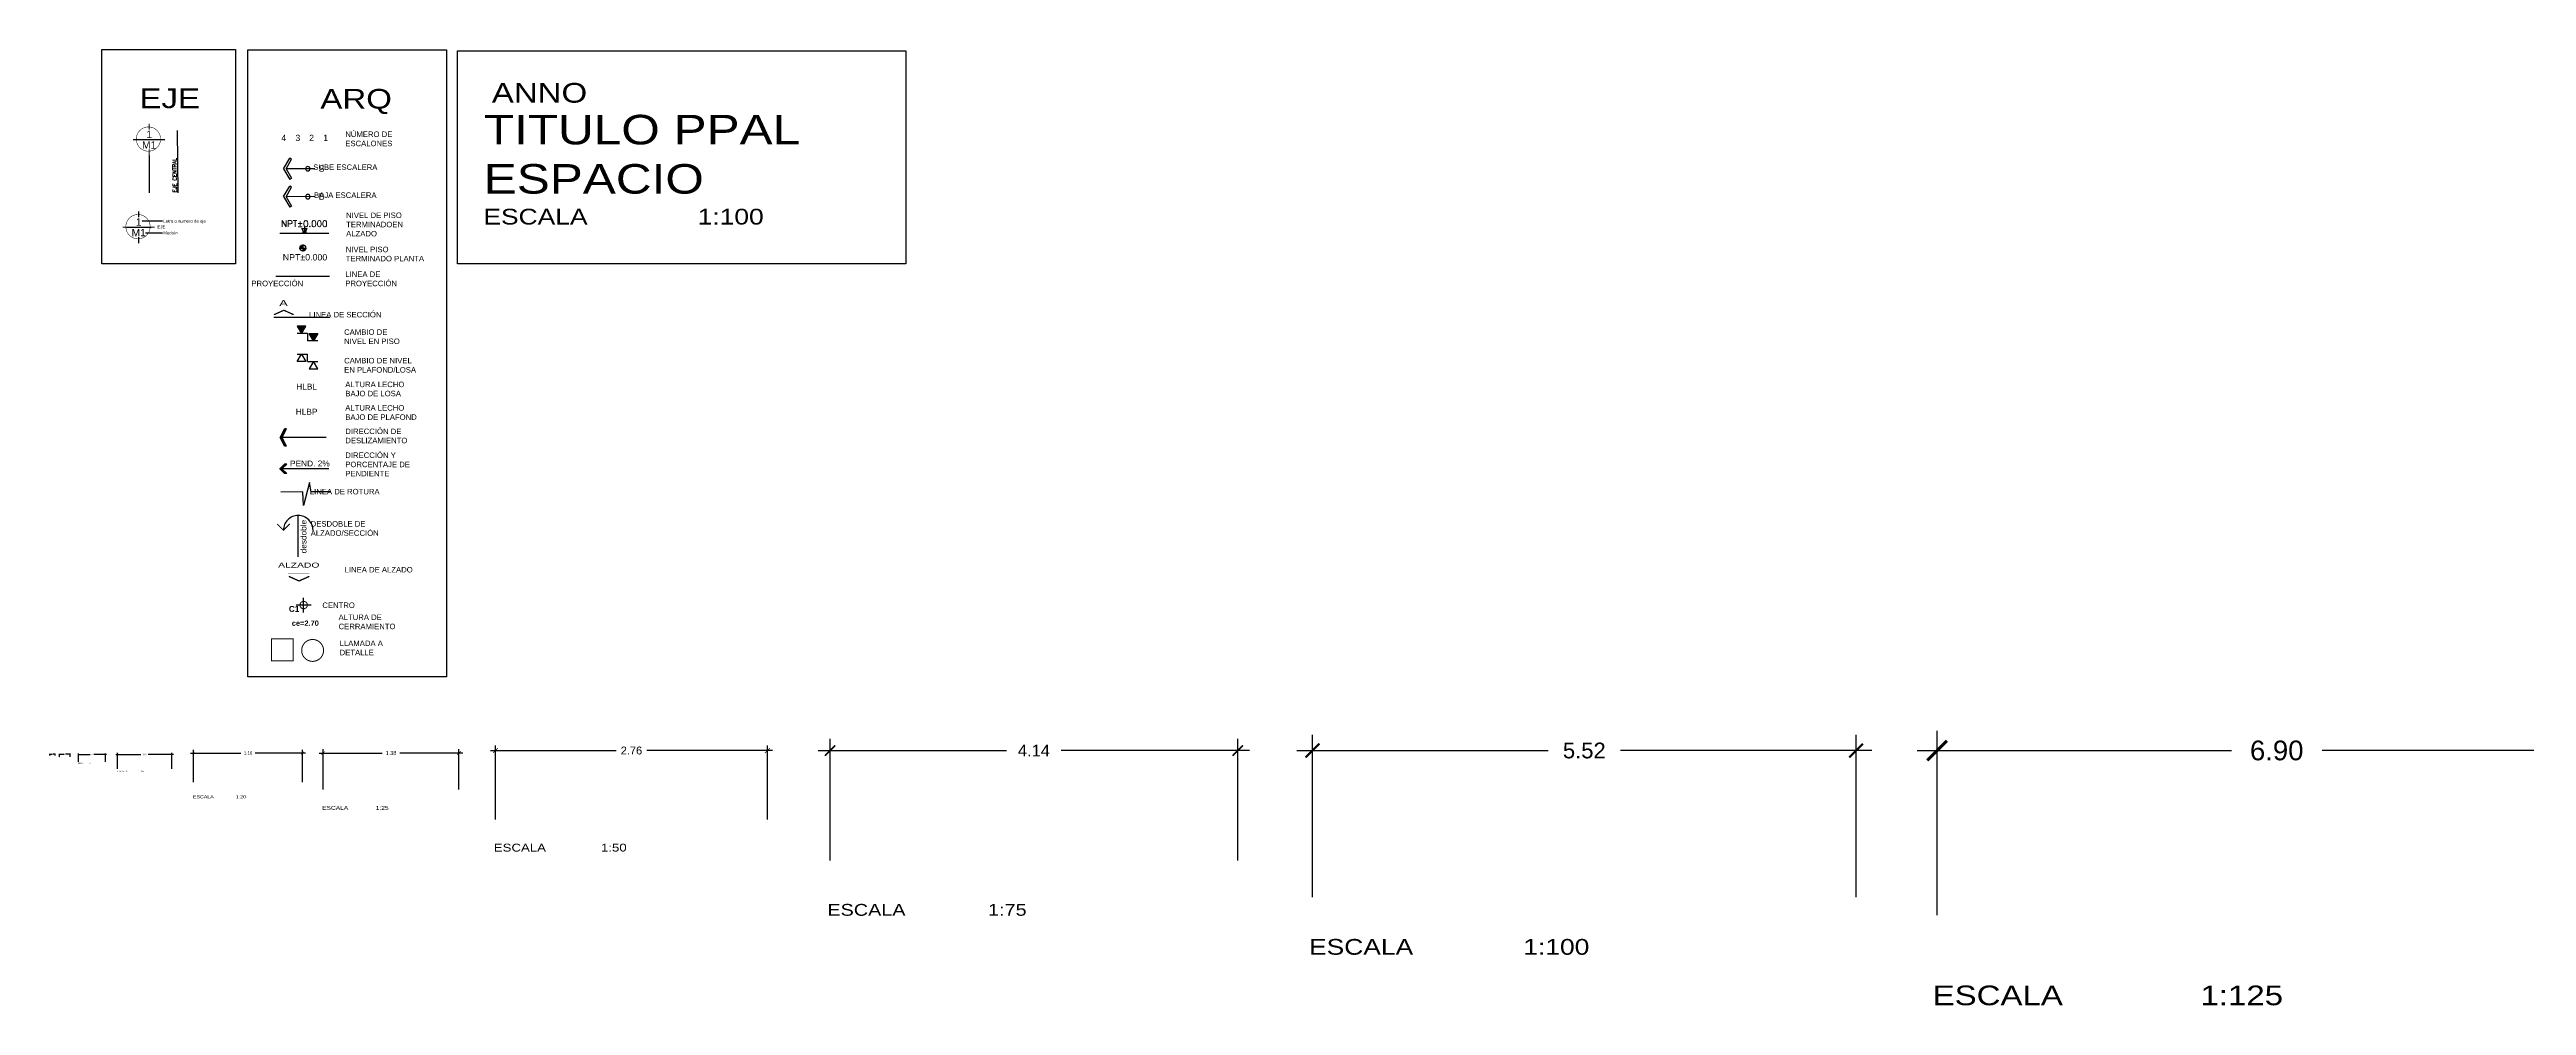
# Model space of a CAD drawing. Header units: metres. Extents: x 1769 to 3632, y 809 to 2652.
# Drawn here: x 1848.76 to 1873.92, y 1663.84 to 1673.55 of the extents above; entities that cross this region are included whole.
import ezdxf
from ezdxf.enums import TextEntityAlignment as Align

# ---------------------------------------------------------------- set-up
doc = ezdxf.new("R2010")
doc.units = ezdxf.units.M
doc.header["$LTSCALE"] = 10
doc.header["$PDMODE"] = 35
for name, pattern in [('CENTER2', [28.575, 19.05, -3.175, 3.175, -3.175]), ('HIDDEN', [9.525, 6.35, -3.175]), ('HIDDEN2', [4.7625, 3.175, -1.5875])]:
    doc.linetypes.add(name, pattern=pattern)
for name, color, linetype in [('A-ANNO-DIMS-0001', 2, 'Continuous'), ('A-ANNO-DIMS-0002', 2, 'Continuous'), ('A-ANNO-DIMS-0005', 2, 'Continuous'), ('A-ANNO-DIMS-0010', 2, 'Continuous'), ('A-ANNO-DIMS-0020', 2, 'Continuous'), ('A-ANNO-DIMS-0025', 2, 'Continuous'), ('A-ANNO-DIMS-0050', 2, 'Continuous'), ('A-ANNO-DIMS-0075', 2, 'Continuous'), ('A-ANNO-DIMS-0100', 2, 'Continuous'), ('A-ANNO-DIMS-0125', 2, 'Continuous'), ('A-ANNO-LAYT+', 3, 'Continuous'), ('A-ANNO-MARK', 30, 'HIDDEN'), ('A-ANNO-TEXT', 3, 'Continuous'), ('A-CNTR+', 1, 'HIDDEN'), ('A-FLOR-LEVL', 2, 'Continuous'), ('A-PROJ+', 1, 'HIDDEN'), ('A-SECT+', 3, 'Continuous'), ('A-SIGN', 3, 'Continuous'), ('A-STAI', 5, 'Continuous'), ('TEXTO DE EJES', 3, 'Continuous')]:
    doc.layers.add(name, color=color, linetype=linetype)
doc.styles.add('ACABADOS', font='arial.ttf')
doc.styles.add('arial', font='arial.ttf')
doc.styles.add('BOLD', font='bold.shx', dxfattribs={"width": 1.5})
doc.styles.add('EJE', font='arial.ttf')
doc.styles.add('R', font='romans.shx')
doc.styles.add('RomanS', font='romans.shx')
doc.styles.add('SANSERIF', font='sanss___.ttf', dxfattribs={"width": 1.2, "height": 0.15})
doc.dimstyles.new('1', dxfattribs={"dimscale": 0.01, "dimtxt": 0.16, "dimasz": 0.14, "dimexe": 0.16, "dimexo": 0.01, "dimgap": 0.16, "dimtad": 0, "dimtih": 1, "dimtoh": 1, "dimzin": 1, "dimdsep": 46, "dimtxsty": 'arial', "dimblk": 'ARCHTICK', "dimcen": 0.16, "dimdle": 0.16, "dimclrd": 1, "dimclre": 8, "dimclrt": 2, "dimadec": 1, "dimazin": 0, "dimtp": 1.2, "dimtm": 0.6, "dimtfac": 1, "dimtix": 1, "dimtmove": 2, "dimatfit": 3, "dimldrblk": 'ARCHTICK', "dimfxl": 1, "dimtolj": 1, "dimtzin": 1, "dimarcsym": 0})
doc.dimstyles.new('10', dxfattribs={"dimscale": 0.1, "dimtxt": 0.16, "dimasz": 0.14, "dimexe": 0.16, "dimexo": 0.01, "dimgap": 0.16, "dimtad": 0, "dimtih": 1, "dimtoh": 1, "dimzin": 1, "dimdsep": 46, "dimtxsty": 'arial', "dimblk": 'ARCHTICK', "dimcen": 0.16, "dimdle": 0.16, "dimclrd": 1, "dimclre": 8, "dimclrt": 2, "dimadec": 1, "dimazin": 0, "dimtp": 1.2, "dimtm": 0.6, "dimtfac": 1, "dimtix": 1, "dimtmove": 2, "dimatfit": 3, "dimldrblk": 'ARCHTICK', "dimfxl": 1, "dimtolj": 1, "dimtzin": 1, "dimarcsym": 0})
doc.dimstyles.new('100', dxfattribs={"dimtxt": 0.16, "dimasz": 0.14, "dimexe": 0.16, "dimexo": 0.01, "dimgap": 0.16, "dimtad": 0, "dimtih": 1, "dimtoh": 1, "dimzin": 1, "dimdsep": 46, "dimtxsty": 'ACABADOS', "dimblk": 'ARCHTICK', "dimcen": 0.16, "dimdle": 0.16, "dimclrd": 1, "dimclre": 8, "dimclrt": 2, "dimadec": 1, "dimazin": 0, "dimtp": 1.2, "dimtm": 0.6, "dimtfac": 1, "dimtix": 1, "dimtmove": 2, "dimatfit": 3, "dimldrblk": 'ARCHTICK', "dimfxl": 1, "dimtolj": 1, "dimtzin": 1, "dimarcsym": 0})
doc.dimstyles.new('125', dxfattribs={"dimtxt": 0.2, "dimasz": 0.2, "dimexe": 0.2, "dimexo": 0.2, "dimgap": 0.2, "dimtad": 0, "dimtih": 1, "dimtoh": 1, "dimzin": 1, "dimdsep": 46, "dimtxsty": 'ACABADOS', "dimblk": 'ARCHTICK', "dimcen": 0.2, "dimdle": 0.2, "dimclrd": 1, "dimclre": 8, "dimclrt": 2, "dimadec": 1, "dimazin": 0, "dimtp": 1.2, "dimtm": 0.6, "dimtfac": 1, "dimtix": 1, "dimtmove": 2, "dimatfit": 3, "dimldrblk": 'ARCHTICK', "dimfxl": 1, "dimtolj": 1, "dimtzin": 1, "dimarcsym": 0})
doc.dimstyles.new('2', dxfattribs={"dimscale": 0.02, "dimtxt": 0.16, "dimasz": 0.14, "dimexe": 0.16, "dimexo": 0.01, "dimgap": 0.16, "dimtad": 0, "dimtih": 1, "dimtoh": 1, "dimzin": 1, "dimdsep": 46, "dimtxsty": 'arial', "dimblk": 'ARCHTICK', "dimcen": 0.16, "dimdle": 0.16, "dimclrd": 1, "dimclre": 8, "dimclrt": 2, "dimadec": 1, "dimazin": 0, "dimtp": 1.2, "dimtm": 0.6, "dimtfac": 1, "dimtix": 1, "dimtmove": 2, "dimatfit": 3, "dimldrblk": 'ARCHTICK', "dimfxl": 1, "dimtolj": 1, "dimtzin": 1, "dimarcsym": 0})
doc.dimstyles.new('20', dxfattribs={"dimscale": 0.2, "dimtxt": 0.16, "dimasz": 0.14, "dimexe": 0.16, "dimexo": 0.01, "dimgap": 0.16, "dimtad": 0, "dimtih": 1, "dimtoh": 1, "dimzin": 1, "dimdsep": 46, "dimtxsty": 'arial', "dimblk": 'ARCHTICK', "dimcen": 0.16, "dimdle": 0.16, "dimclrd": 1, "dimclre": 8, "dimclrt": 2, "dimadec": 1, "dimazin": 0, "dimtp": 1.2, "dimtm": 0.6, "dimtfac": 1, "dimtix": 1, "dimtmove": 2, "dimatfit": 3, "dimldrblk": 'ARCHTICK', "dimfxl": 1, "dimtolj": 1, "dimtzin": 1, "dimarcsym": 0})
doc.dimstyles.new('25', dxfattribs={"dimscale": 0.25, "dimtxt": 0.16, "dimasz": 0.14, "dimexe": 0.16, "dimexo": 0.01, "dimgap": 0.16, "dimtad": 0, "dimtih": 1, "dimtoh": 1, "dimzin": 1, "dimdsep": 46, "dimtxsty": 'arial', "dimblk": 'ARCHTICK', "dimcen": 0.16, "dimdle": 0.16, "dimclrd": 1, "dimclre": 8, "dimclrt": 2, "dimadec": 1, "dimazin": 0, "dimtp": 1.2, "dimtm": 0.6, "dimtfac": 1, "dimtix": 1, "dimtmove": 2, "dimatfit": 3, "dimldrblk": 'ARCHTICK', "dimfxl": 1, "dimtolj": 1, "dimtzin": 1, "dimarcsym": 0})
doc.dimstyles.new('5', dxfattribs={"dimscale": 0.05, "dimtxt": 0.16, "dimasz": 0.14, "dimexe": 0.16, "dimexo": 0.01, "dimgap": 0.16, "dimtad": 0, "dimtih": 1, "dimtoh": 1, "dimzin": 1, "dimdsep": 46, "dimtxsty": 'arial', "dimblk": 'ARCHTICK', "dimcen": 0.16, "dimdle": 0.16, "dimclrd": 1, "dimclre": 8, "dimclrt": 2, "dimadec": 1, "dimazin": 0, "dimtp": 1.2, "dimtm": 0.6, "dimtfac": 1, "dimtix": 1, "dimtmove": 2, "dimatfit": 3, "dimldrblk": 'ARCHTICK', "dimfxl": 1, "dimtolj": 1, "dimtzin": 1, "dimarcsym": 0})
doc.dimstyles.new('50', dxfattribs={"dimscale": 0.5, "dimtxt": 0.16, "dimasz": 0.1, "dimexe": 0.1, "dimexo": 0.1, "dimgap": 0.1, "dimtad": 0, "dimtih": 1, "dimtoh": 1, "dimzin": 1, "dimdsep": 46, "dimtxsty": 'arial', "dimblk": 'ARCHTICK', "dimcen": 0.16, "dimdle": 0.1, "dimclrd": 1, "dimclre": 8, "dimclrt": 2, "dimadec": 1, "dimazin": 0, "dimtp": 1.2, "dimtm": 0.6, "dimtfac": 1, "dimtix": 1, "dimtmove": 2, "dimatfit": 3, "dimldrblk": 'ARCHTICK', "dimfxl": 1, "dimtolj": 1, "dimtzin": 1, "dimarcsym": 0})
doc.dimstyles.new('75', dxfattribs={"dimscale": 0.75, "dimtxt": 0.16, "dimasz": 0.14, "dimexe": 0.16, "dimexo": 0.01, "dimgap": 0.16, "dimtad": 0, "dimtih": 1, "dimtoh": 1, "dimzin": 1, "dimdsep": 46, "dimtxsty": 'arial', "dimblk": 'ARCHTICK', "dimcen": 0.16, "dimdle": 0.16, "dimclrd": 1, "dimclre": 8, "dimclrt": 2, "dimadec": 1, "dimazin": 0, "dimtp": 1.2, "dimtm": 0.6, "dimtfac": 1, "dimtix": 1, "dimtmove": 2, "dimatfit": 3, "dimldrblk": 'ARCHTICK', "dimfxl": 1, "dimtolj": 1, "dimtzin": 1, "dimarcsym": 0})

# ---------------------------------------------------------------- blocks, each defined once
blk = doc.blocks.new('NIVEL-P')
for p, q in [((-0.095, 0), (0.095, 0)), ((0, 0.095), (0, -0.095))]:
    blk.add_line(p, q)
at = {"const_width": 0.08}
for points in [[(0, 0.04, 0.414214), (-0.04, 0, 1)], [(0, -0.04, 0.414214), (0.04, 0, 1)]]:
    blk.add_lwpolyline(points, format="xyb", dxfattribs=at)
blk.add_circle((0, 0), 0.0799)
at = {"style": 'RomanS'}
blk.add_attdef('NIVEL', text='', height=0.15, dxfattribs=at).set_placement((0.022, 0.197), align=Align.MIDDLE_CENTER)
blk = doc.blocks.new('ARROW_02-flat-1')
for p, q in [((-0.215, 0.649), (-0.446, 0.389)), ((-0.4, 0.348), (-0.446, 0.389)), ((-0.192, 0.581), (-0.4, 0.348)), ((-0.215, 0.649), (0.126, 0.579)), ((0.061, -0.185), (-0.192, 0.581)), ((-0.192, 0.581), (0.113, 0.518)), ((0.113, 0.518), (0.126, 0.579))]:
    blk.add_line(p, q)
blk.add_ellipse((0, 0), major_axis=(0.0002, 0.0624), ratio=1, start_param=0.322842, end_param=6.606027)
blk = doc.blocks.new('Flecha4')
for p, q in [((0, 0), (2.5, 0)), ((2.14, 0.47), (2.26, 0.47)), ((2.14, 0.47), (2.38, 0)), ((2.38, 0), (2.14, -0.47)), ((2.26, 0.47), (2.49, 0)), ((2.49, 0), (2.26, -0.47)), ((2.14, -0.47), (2.26, -0.47))]:
    blk.add_line(p, q)
for points in [[(2.14, 0.47), (2.38, 0), (2.26, 0.47), (2.49, 0)], [(2.14, -0.47), (2.38, 0), (2.26, -0.47), (2.49, 0)]]:
    blk.add_solid(points)
blk = doc.blocks.new('*X232')
at = {"color": 0}
for p, q in [((24.34, -62.61), (24.46, -62.61)), ((24.34, -62.62), (24.45, -62.62)), ((24.35, -62.63), (24.45, -62.63)), ((24.35, -62.64), (24.44, -62.64)), ((24.36, -62.65), (24.44, -62.65)), ((24.37, -62.66), (24.43, -62.66)), ((24.37, -62.67), (24.42, -62.67)), ((24.38, -62.68), (24.42, -62.68)), ((24.38, -62.69), (24.41, -62.69)), ((24.39, -62.7), (24.41, -62.7)), ((24.39, -62.71), (24.4, -62.71))]:
    blk.add_line(p, q, dxfattribs=at)
blk = doc.blocks.new('niv2')
for p, q in [((-0.2, 0.34), (0.2, 0.34)), ((-0.15, 0.1), (0.15, 0.1))]:
    blk.add_line(p, q)
at = {"linetype": 'Continuous'}
blk.add_line((0, 0.43), (0, -0.06), dxfattribs=at)
for points in [[(0, -0.01), (-0.2, 0.34)], [(0, -0.01), (0.2, 0.34)]]:
    blk.add_lwpolyline(points)
blk.add_blockref('*X232', (-24.4, 62.71))
blk = doc.blocks.new('*U427')
at = {"linetype": 'Continuous', "xscale": 0.2165063509462422, "yscale": 0.2165063509462422, "zscale": 0.2165063509462422}
blk.add_blockref('niv2', (0.001, 0.001), dxfattribs=at)
at = {"style": 'BOLD', "width": 1.5}
blk.add_attdef('ESPACIO2', text='', height=0.1, rotation=0.0025, dxfattribs=at).set_placement((-0.032, 0.223), align=Align.CENTER)
at = {"style": 'R'}
blk.add_attdef('NIVEL', text='', height=0.1, rotation=0, dxfattribs=at).set_placement((0, 0.1), align=Align.CENTER)
blk = doc.blocks.new('CAMBIONIVEL')
h = blk.add_hatch(color=256)
h.paths.add_polyline_path([(-0.036, 0.15), (-0.209, 0.15), (-0.123, 0)])
h.paths.add_polyline_path([(0.036, 0), (0.209, 0), (0.123, -0.15)])
for p, q in [((0, 0), (-0.209, 0)), ((0, 0), (0, -0.15)), ((0.209, -0.15), (0, -0.15))]:
    blk.add_line(p, q)
for points in [[(-0.036, 0.15), (-0.209, 0.15), (-0.123, 0), (-0.036, 0.15)], [(0.036, 0), (0.209, 0), (0.123, -0.15), (0.036, 0)]]:
    blk.add_lwpolyline(points)
blk = doc.blocks.new('PLARNIV')
for p, q in [((0, 0.075), (-0.209, 0.075)), ((0, 0.075), (0, -0.075)), ((0.209, -0.075), (0, -0.075))]:
    blk.add_line(p, q)
for points in [[(-0.036, 0.224), (-0.209, 0.224), (-0.123, 0.075), (-0.036, 0.224)], [(0.036, 0.075), (0.209, 0.075), (0.123, -0.075), (0.036, 0.075)]]:
    blk.add_lwpolyline(points)
blk = doc.blocks.new('ejecir2')
blk.add_line((-0.5, 0), (0.5, 0))
at = {"const_width": 0.05}
for points in [[(-0.4, 0), (-0.65, 0)], [(0, 0.4), (0, 0.65)], [(0.4, 0), (0.65, 0)], [(0, -0.4), (0, -0.65)]]:
    blk.add_lwpolyline(points, dxfattribs=at)
at = {"const_width": 0.02}
blk.add_lwpolyline([(0.15, 0.48, 22.024294), (0.23, 0.44, 0.045404), (0.15, 0.48)], format="xyb", dxfattribs=at)
at = {"layer": 'TEXTO DE EJES', "style": 'EJE'}
for tag, p in [('1', (0, 0.21)), ('A', (0, -0.22))]:
    blk.add_attdef(tag, text='', height=0.3, rotation=360, dxfattribs=at).set_placement(p, align=Align.MIDDLE_CENTER)
blk = doc.blocks.new('CENTRO DE TRAZO')
for p, q in [((0.15, 0), (-0.15, 0)), ((0, -0.15), (0, 0.15))]:
    blk.add_line(p, q)
at = {"const_width": 0.02}
blk.add_lwpolyline([(0, -0.075, 1), (0, 0.075, 1), (0, -0.075, -0.267949)], format="xyb", dxfattribs=at)
blk = doc.blocks.new('_ArchTick')
at = {"color": 0, "linetype": 'ByBlock', "const_width": 0.15}
blk.add_lwpolyline([(-0.5, -0.5), (0.5, 0.5)], dxfattribs=at)
blk = doc.blocks.new('*D436')
at = {"layer": 'A-ANNO-DIMS-0100', "color": 8, "linetype": 'HIDDEN', "lineweight": -2, "transparency": 16777216}
for p, q in [((1861.588, 1664.939), (1861.588, 1666.587)), ((1867.108, 1664.939), (1867.108, 1666.587))]:
    blk.add_line(p, q, dxfattribs=at)
at = {"layer": 'A-ANNO-DIMS-0100', "color": 1, "lineweight": -2, "transparency": 16777216}
for p, q in [((1861.428, 1666.427), (1863.981, 1666.427)), ((1867.268, 1666.427), (1864.715, 1666.427))]:
    blk.add_line(p, q, dxfattribs=at)
at = {"layer": 'Defpoints', "color": 0, "transparency": 16777216}
for p in [(1867.108, 1666.427), (1861.588, 1664.929), (1867.108, 1664.929)]:
    blk.add_point(p, dxfattribs=at)
at = {"layer": 'A-ANNO-DIMS-0100', "color": 1, "lineweight": -2, "transparency": 16777216, "xscale": 0.14, "yscale": 0.14, "zscale": 0.14, "rotation": 180}
blk.add_blockref('_ArchTick', (1861.588, 1666.427), dxfattribs=at)
at = {"layer": 'A-ANNO-DIMS-0100', "color": 1, "lineweight": -2, "transparency": 16777216, "xscale": 0.14, "yscale": 0.14, "zscale": 0.14}
blk.add_blockref('_ArchTick', (1867.108, 1666.427), dxfattribs=at)
at = {"layer": 'A-ANNO-DIMS-0100', "color": 2, "transparency": 16777216, "insert": (1864.348, 1666.427), "char_height": 0.16, "attachment_point": 5, "style": 'ACABADOS'}
blk.add_mtext('\\A1;5.52', dxfattribs=at)
blk = doc.blocks.new('*D437')
at = {"layer": 'A-ANNO-DIMS-0050', "color": 1, "lineweight": -2, "transparency": 16777216}
for p, q in [((1853.241, 1666.427), (1854.517, 1666.427)), ((1856.102, 1666.427), (1854.826, 1666.427))]:
    blk.add_line(p, q, dxfattribs=at)
at = {"layer": 'A-ANNO-DIMS-0050', "color": 8, "linetype": 'HIDDEN', "lineweight": -2, "transparency": 16777216}
for p, q in [((1853.291, 1665.728), (1853.291, 1666.477)), ((1856.052, 1665.728), (1856.052, 1666.477))]:
    blk.add_line(p, q, dxfattribs=at)
at = {"layer": 'Defpoints', "color": 0, "transparency": 16777216}
for p in [(1856.052, 1666.427), (1853.291, 1665.678), (1856.052, 1665.678)]:
    blk.add_point(p, dxfattribs=at)
at = {"layer": 'A-ANNO-DIMS-0050', "color": 1, "lineweight": -2, "transparency": 16777216, "xscale": 0.05, "yscale": 0.05, "zscale": 0.05, "rotation": 180}
blk.add_blockref('_ArchTick', (1853.291, 1666.427), dxfattribs=at)
at = {"layer": 'A-ANNO-DIMS-0050', "color": 1, "lineweight": -2, "transparency": 16777216, "xscale": 0.05, "yscale": 0.05, "zscale": 0.05}
blk.add_blockref('_ArchTick', (1856.052, 1666.427), dxfattribs=at)
at = {"layer": 'A-ANNO-DIMS-0050', "color": 2, "transparency": 16777216, "insert": (1854.671, 1666.427), "char_height": 0.08, "attachment_point": 5, "style": 'arial'}
blk.add_mtext('\\A1;2.76', dxfattribs=at)
blk = doc.blocks.new('*D438')
at = {"layer": 'A-ANNO-DIMS-0025', "color": 1, "lineweight": -2, "transparency": 16777216}
for p, q in [((1851.499, 1666.402), (1852.139, 1666.402)), ((1852.959, 1666.402), (1852.319, 1666.402))]:
    blk.add_line(p, q, dxfattribs=at)
at = {"layer": 'A-ANNO-DIMS-0025', "color": 8, "linetype": 'HIDDEN', "lineweight": -2, "transparency": 16777216}
for p, q in [((1851.539, 1666.03), (1851.539, 1666.442)), ((1852.919, 1666.03), (1852.919, 1666.442))]:
    blk.add_line(p, q, dxfattribs=at)
at = {"layer": 'Defpoints', "color": 0, "transparency": 16777216}
for p in [(1852.919, 1666.402), (1851.539, 1666.028), (1852.919, 1666.028)]:
    blk.add_point(p, dxfattribs=at)
at = {"layer": 'A-ANNO-DIMS-0025', "color": 1, "lineweight": -2, "transparency": 16777216, "xscale": 0.035, "yscale": 0.035, "zscale": 0.035, "rotation": 180}
blk.add_blockref('_ArchTick', (1851.539, 1666.402), dxfattribs=at)
at = {"layer": 'A-ANNO-DIMS-0025', "color": 1, "lineweight": -2, "transparency": 16777216, "xscale": 0.035, "yscale": 0.035, "zscale": 0.035}
blk.add_blockref('_ArchTick', (1852.919, 1666.402), dxfattribs=at)
at = {"layer": 'A-ANNO-DIMS-0025', "color": 2, "transparency": 16777216, "insert": (1852.229, 1666.402), "char_height": 0.04, "attachment_point": 5, "style": 'arial'}
blk.add_mtext('\\A1;1.38', dxfattribs=at)
blk = doc.blocks.new('*D439')
at = {"layer": 'A-ANNO-DIMS-0020', "color": 1, "lineweight": -2, "transparency": 16777216}
for p, q in [((1850.193, 1666.402), (1850.705, 1666.402)), ((1851.361, 1666.402), (1850.849, 1666.402))]:
    blk.add_line(p, q, dxfattribs=at)
at = {"layer": 'A-ANNO-DIMS-0020', "color": 8, "linetype": 'HIDDEN', "lineweight": -2, "transparency": 16777216}
for p, q in [((1850.225, 1666.105), (1850.225, 1666.434)), ((1851.329, 1666.105), (1851.329, 1666.434))]:
    blk.add_line(p, q, dxfattribs=at)
at = {"layer": 'Defpoints', "color": 0, "transparency": 16777216}
for p in [(1851.329, 1666.402), (1850.225, 1666.103), (1851.329, 1666.103)]:
    blk.add_point(p, dxfattribs=at)
at = {"layer": 'A-ANNO-DIMS-0020', "color": 1, "lineweight": -2, "transparency": 16777216, "xscale": 0.028, "yscale": 0.028, "zscale": 0.028, "rotation": 180}
blk.add_blockref('_ArchTick', (1850.225, 1666.402), dxfattribs=at)
at = {"layer": 'A-ANNO-DIMS-0020', "color": 1, "lineweight": -2, "transparency": 16777216, "xscale": 0.028, "yscale": 0.028, "zscale": 0.028}
blk.add_blockref('_ArchTick', (1851.329, 1666.402), dxfattribs=at)
at = {"layer": 'A-ANNO-DIMS-0020', "color": 2, "transparency": 16777216, "insert": (1850.777, 1666.402), "char_height": 0.032, "attachment_point": 5, "style": 'arial'}
blk.add_mtext('\\A1;1.10', dxfattribs=at)
blk = doc.blocks.new('*D440')
at = {"layer": 'A-ANNO-DIMS-0010', "color": 1, "lineweight": -2, "transparency": 16777216}
for p, q in [((1849.435, 1666.388), (1849.69, 1666.388)), ((1850.019, 1666.388), (1849.764, 1666.388))]:
    blk.add_line(p, q, dxfattribs=at)
at = {"layer": 'A-ANNO-DIMS-0010', "color": 8, "linetype": 'HIDDEN', "lineweight": -2, "transparency": 16777216}
for p, q in [((1849.451, 1666.24), (1849.451, 1666.404)), ((1850.003, 1666.24), (1850.003, 1666.404))]:
    blk.add_line(p, q, dxfattribs=at)
at = {"layer": 'Defpoints', "color": 0, "transparency": 16777216}
for p in [(1850.003, 1666.388), (1849.451, 1666.239), (1850.003, 1666.239)]:
    blk.add_point(p, dxfattribs=at)
at = {"layer": 'A-ANNO-DIMS-0010', "color": 1, "lineweight": -2, "transparency": 16777216, "xscale": 0.014, "yscale": 0.014, "zscale": 0.014, "rotation": 180}
blk.add_blockref('_ArchTick', (1849.451, 1666.388), dxfattribs=at)
at = {"layer": 'A-ANNO-DIMS-0010', "color": 1, "lineweight": -2, "transparency": 16777216, "xscale": 0.014, "yscale": 0.014, "zscale": 0.014}
blk.add_blockref('_ArchTick', (1850.003, 1666.388), dxfattribs=at)
at = {"layer": 'A-ANNO-DIMS-0010', "color": 2, "transparency": 16777216, "insert": (1849.727, 1666.388), "char_height": 0.016, "attachment_point": 5, "style": 'arial'}
blk.add_mtext('\\A1;0.55', dxfattribs=at)
blk = doc.blocks.new('*D441')
at = {"layer": 'A-ANNO-DIMS-0005', "color": 1, "lineweight": -2, "transparency": 16777216}
for p, q in [((1849.047, 1666.388), (1849.175, 1666.388)), ((1849.339, 1666.388), (1849.212, 1666.388))]:
    blk.add_line(p, q, dxfattribs=at)
at = {"layer": 'A-ANNO-DIMS-0005', "color": 8, "linetype": 'HIDDEN', "lineweight": -2, "transparency": 16777216}
for p, q in [((1849.055, 1666.314), (1849.055, 1666.396)), ((1849.331, 1666.314), (1849.331, 1666.396))]:
    blk.add_line(p, q, dxfattribs=at)
at = {"layer": 'Defpoints', "color": 0, "transparency": 16777216}
for p in [(1849.055, 1666.314), (1849.331, 1666.388), (1849.331, 1666.314)]:
    blk.add_point(p, dxfattribs=at)
at = {"layer": 'A-ANNO-DIMS-0005', "color": 1, "lineweight": -2, "transparency": 16777216, "xscale": 0.007000000000000001, "yscale": 0.007000000000000001, "zscale": 0.007000000000000001, "rotation": 180}
blk.add_blockref('_ArchTick', (1849.055, 1666.388), dxfattribs=at)
at = {"layer": 'A-ANNO-DIMS-0005', "color": 1, "lineweight": -2, "transparency": 16777216, "xscale": 0.007000000000000001, "yscale": 0.007000000000000001, "zscale": 0.007000000000000001}
blk.add_blockref('_ArchTick', (1849.331, 1666.388), dxfattribs=at)
at = {"layer": 'A-ANNO-DIMS-0005', "color": 2, "transparency": 16777216, "insert": (1849.193, 1666.388), "char_height": 0.008, "attachment_point": 5, "style": 'arial'}
blk.add_mtext('\\A1;0.28', dxfattribs=at)
blk = doc.blocks.new('*D430')
at = {"layer": 'A-ANNO-DIMS-0002', "color": 1, "lineweight": -2, "transparency": 16777216}
for p, q in [((1848.858, 1666.391), (1848.909, 1666.391)), ((1848.975, 1666.391), (1848.924, 1666.391))]:
    blk.add_line(p, q, dxfattribs=at)
at = {"layer": 'A-ANNO-DIMS-0002', "color": 8, "linetype": 'HIDDEN', "lineweight": -2, "transparency": 16777216}
for p, q in [((1848.861, 1666.362), (1848.861, 1666.395)), ((1848.972, 1666.362), (1848.972, 1666.395))]:
    blk.add_line(p, q, dxfattribs=at)
at = {"layer": 'Defpoints', "color": 0, "transparency": 16777216}
for p in [(1848.861, 1666.361), (1848.972, 1666.391), (1848.972, 1666.361)]:
    blk.add_point(p, dxfattribs=at)
at = {"layer": 'A-ANNO-DIMS-0002', "color": 1, "lineweight": -2, "transparency": 16777216, "xscale": 0.0028, "yscale": 0.0028, "zscale": 0.0028, "rotation": 180}
blk.add_blockref('_ArchTick', (1848.861, 1666.391), dxfattribs=at)
at = {"layer": 'A-ANNO-DIMS-0002', "color": 1, "lineweight": -2, "transparency": 16777216, "xscale": 0.0028, "yscale": 0.0028, "zscale": 0.0028}
blk.add_blockref('_ArchTick', (1848.972, 1666.391), dxfattribs=at)
at = {"layer": 'A-ANNO-DIMS-0002', "color": 2, "transparency": 16777216, "insert": (1848.916, 1666.391), "char_height": 0.0032, "attachment_point": 5, "style": 'arial'}
blk.add_mtext('\\A1;0.11', dxfattribs=at)
blk = doc.blocks.new('*D431')
at = {"layer": 'A-ANNO-DIMS-0001', "color": 1, "lineweight": -2, "transparency": 16777216}
for p, q in [((1848.761, 1666.391), (1848.787, 1666.391)), ((1848.82, 1666.391), (1848.794, 1666.391))]:
    blk.add_line(p, q, dxfattribs=at)
at = {"layer": 'A-ANNO-DIMS-0001', "color": 8, "linetype": 'HIDDEN', "lineweight": -2, "transparency": 16777216}
for p, q in [((1848.763, 1666.376), (1848.763, 1666.393)), ((1848.818, 1666.376), (1848.818, 1666.393))]:
    blk.add_line(p, q, dxfattribs=at)
at = {"layer": 'Defpoints', "color": 0, "transparency": 16777216}
for p in [(1848.763, 1666.376), (1848.818, 1666.391), (1848.818, 1666.376)]:
    blk.add_point(p, dxfattribs=at)
at = {"layer": 'A-ANNO-DIMS-0001', "color": 1, "lineweight": -2, "transparency": 16777216, "xscale": 0.0014, "yscale": 0.0014, "zscale": 0.0014, "rotation": 180}
blk.add_blockref('_ArchTick', (1848.763, 1666.391), dxfattribs=at)
at = {"layer": 'A-ANNO-DIMS-0001', "color": 1, "lineweight": -2, "transparency": 16777216, "xscale": 0.0014, "yscale": 0.0014, "zscale": 0.0014}
blk.add_blockref('_ArchTick', (1848.818, 1666.391), dxfattribs=at)
at = {"layer": 'A-ANNO-DIMS-0001', "color": 2, "transparency": 16777216, "insert": (1848.791, 1666.391), "char_height": 0.0016, "attachment_point": 5, "style": 'arial'}
blk.add_mtext('\\A1;0.06', dxfattribs=at)
blk = doc.blocks.new('*D432')
at = {"layer": 'A-ANNO-DIMS-0075', "color": 8, "linetype": 'HIDDEN', "lineweight": -2, "transparency": 16777216}
for p, q in [((1856.688, 1665.311), (1856.688, 1666.547)), ((1860.828, 1665.311), (1860.828, 1666.547))]:
    blk.add_line(p, q, dxfattribs=at)
at = {"layer": 'A-ANNO-DIMS-0075', "color": 1, "lineweight": -2, "transparency": 16777216}
for p, q in [((1856.568, 1666.427), (1858.48, 1666.427)), ((1860.948, 1666.427), (1859.036, 1666.427))]:
    blk.add_line(p, q, dxfattribs=at)
at = {"layer": 'Defpoints', "color": 0, "transparency": 16777216}
for p in [(1860.828, 1666.427), (1856.688, 1665.303), (1860.828, 1665.303)]:
    blk.add_point(p, dxfattribs=at)
at = {"layer": 'A-ANNO-DIMS-0075', "color": 1, "lineweight": -2, "transparency": 16777216, "xscale": 0.105, "yscale": 0.105, "zscale": 0.105, "rotation": 180}
blk.add_blockref('_ArchTick', (1856.688, 1666.427), dxfattribs=at)
at = {"layer": 'A-ANNO-DIMS-0075', "color": 1, "lineweight": -2, "transparency": 16777216, "xscale": 0.105, "yscale": 0.105, "zscale": 0.105}
blk.add_blockref('_ArchTick', (1860.828, 1666.427), dxfattribs=at)
at = {"layer": 'A-ANNO-DIMS-0075', "color": 2, "transparency": 16777216, "insert": (1858.758, 1666.427), "char_height": 0.12, "attachment_point": 5, "style": 'arial'}
blk.add_mtext('\\A1;4.14', dxfattribs=at)
blk = doc.blocks.new('*D434')
at = {"layer": 'A-ANNO-DIMS-0125', "color": 8, "lineweight": -2, "transparency": 16777216}
for p, q in [((1867.93, 1664.754), (1867.93, 1666.627)), ((1874.831, 1664.754), (1874.831, 1666.627))]:
    blk.add_line(p, q, dxfattribs=at)
at = {"layer": 'A-ANNO-DIMS-0125', "color": 1, "lineweight": -2, "transparency": 16777216}
for p, q in [((1867.73, 1666.427), (1870.92, 1666.427)), ((1875.031, 1666.427), (1871.84, 1666.427))]:
    blk.add_line(p, q, dxfattribs=at)
at = {"layer": 'Defpoints', "color": 0, "transparency": 16777216}
for p in [(1874.831, 1666.427), (1867.93, 1664.554), (1874.831, 1664.554)]:
    blk.add_point(p, dxfattribs=at)
at = {"layer": 'A-ANNO-DIMS-0125', "color": 1, "lineweight": -2, "transparency": 16777216, "xscale": 0.2, "yscale": 0.2, "zscale": 0.2, "rotation": 180}
blk.add_blockref('_ArchTick', (1867.93, 1666.427), dxfattribs=at)
at = {"layer": 'A-ANNO-DIMS-0125', "color": 1, "lineweight": -2, "transparency": 16777216, "xscale": 0.2, "yscale": 0.2, "zscale": 0.2}
blk.add_blockref('_ArchTick', (1874.831, 1666.427), dxfattribs=at)
at = {"layer": 'A-ANNO-DIMS-0125', "color": 2, "transparency": 16777216, "insert": (1871.38, 1666.427), "char_height": 0.2, "attachment_point": 5, "style": 'ACABADOS'}
blk.add_mtext('\\A1;6.90', dxfattribs=at)

msp = doc.modelspace()

# ---------------------------------------------------------------- linework, layer by layer
at = {"color": 8}
for p, q in [((1849.908, 1671.804), (1849.701, 1671.804)), ((1849.908, 1671.684), (1849.735, 1671.684))]:
    msp.add_line(p, q, dxfattribs=at)
for points in [[(1849.291, 1673.549), (1850.65, 1673.549), (1850.65, 1671.371), (1849.291, 1671.371)], [(1850.774, 1673.544), (1852.794, 1673.544), (1852.794, 1667.175), (1850.774, 1667.175)], [(1852.904, 1673.534), (1857.456, 1673.534), (1857.456, 1671.37), (1852.904, 1671.37)]]:
    msp.add_lwpolyline(points, close=True)
at = {"layer": 'A-ANNO-MARK', "ltscale": 0.01, "const_width": 0.01}
msp.add_lwpolyline([(1851.237, 1667.562), (1851.015, 1667.562), (1851.015, 1667.339), (1851.237, 1667.339)], close=True, dxfattribs=at)
msp.add_lwpolyline([(1851.322, 1667.449, 1.042818), (1851.544, 1667.449, 0.95894), (1851.322, 1667.449, -0.57735)], format="xyb", dxfattribs=at)
at = {"layer": 'A-CNTR+', "color": 1, "linetype": 'HIDDEN', "ltscale": 0.01}
msp.add_line((1850.066, 1672.092), (1850.062, 1672.755), dxfattribs=at)
at = {"layer": 'A-CNTR+', "linetype": 'CENTER2', "ltscale": 0.005}
msp.add_lwpolyline([(1849.773, 1672.471), (1849.773, 1672.092)], dxfattribs=at)
at = {"layer": 'A-FLOR-LEVL', "color": 8, "linetype": 'HIDDEN', "ltscale": 0.01}
msp.add_lwpolyline([(1851.1, 1671.683), (1851.597, 1671.683)], dxfattribs=at)
at = {"layer": 'A-PROJ+', "ltscale": 0.01, "elevation": 0}
msp.add_lwpolyline([(1851.061, 1671.246), (1851.604, 1671.246)], dxfattribs=at)
at = {"layer": 'A-SECT+', "linetype": 'CENTER2', "ltscale": 0.005}
msp.add_line((1851.609, 1670.828, 0), (1851.04, 1670.828, 0), dxfattribs=at)
at = {"layer": 'A-SECT+', "linetype": 'CENTER2', "ltscale": 0.5, "extrusion": (1.23089e-09, -6.86245e-18, 1), "const_width": 0.0127, "elevation": 0}
msp.add_lwpolyline([(1851.241, 1670.855), (1851.141, 1670.9), (1851.041, 1670.855)], dxfattribs=at)
at = {"layer": 'A-SIGN', "linetype": 'HIDDEN2', "ltscale": 0.02}
msp.add_line((1851.287, 1668.395), (1851.287, 1668.815), dxfattribs=at)
at = {"layer": 'A-SIGN', "color": 3}
msp.add_lwpolyline([(1851.618, 1669.056), (1851.419, 1669.054), (1851.402, 1669.151), (1851.34, 1668.916), (1851.335, 1669.054), (1851.109, 1669.052)], dxfattribs=at)
at = {"layer": 'A-SIGN', "const_width": 0.0105}
msp.add_lwpolyline([(1851.2, 1668.729), (1851.137, 1668.665), (1851.073, 1668.729)], dxfattribs=at)
at = {"layer": 'A-SIGN', "linetype": 'CENTER2', "ltscale": 0.02, "const_width": 0.004, "elevation": 0}
msp.add_lwpolyline([(1851.184, 1668.226), (1851.4, 1668.226)], dxfattribs=at)
at = {"layer": 'A-SIGN', "linetype": 'CENTER2', "ltscale": 0.5, "const_width": 0.0133, "elevation": 0}
msp.add_lwpolyline([(1851.4, 1668.197), (1851.295, 1668.15), (1851.191, 1668.197)], dxfattribs=at)
at = {"layer": 'A-SIGN', "linetype": 'HIDDEN2', "ltscale": 0.02}
msp.add_arc((1851.287, 1668.665), 0.15, 0, 180, dxfattribs=at)

# ---------------------------------------------------------------- block references
at = {"layer": 'A-CNTR+', "xscale": 0.25, "yscale": 0.25, "zscale": 0.25}
for p in [(1849.773, 1672.634), (1849.667, 1671.744)]:
    msp.add_blockref('ejecir2', p, dxfattribs=at).add_auto_attribs({'1': '1', 'A': 'M1'})
at = {"layer": 'A-FLOR-LEVL', "linetype": 'ByBlock', "xscale": 0.6399663136021293, "yscale": 0.6399663136021293, "zscale": 0.6399663136021293, "rotation": 1.039457737735637e-05}
msp.add_blockref('*U427', (1851.349, 1671.683), dxfattribs=at).add_auto_attribs({'NIVEL': 'NPT±0.000'})
at = {"layer": 'A-FLOR-LEVL', "linetype": 'ByBlock'}
ref = msp.add_blockref('NIVEL-P', (1851.334, 1671.532), dxfattribs=dict(at, xscale=0.3839253098614788, yscale=0.3839253098614788, zscale=0.3839253098614788))
ref.add_attrib('NIVEL', 'NPT±0.000', dxfattribs={"layer": '0', "height": 0.064, "style": 'arial'}).set_placement((1851.13, 1671.438), align=Align.MIDDLE_LEFT)
at = {"layer": 'A-FLOR-LEVL', "ltscale": 0.025, "xscale": 0.5, "yscale": 0.5, "zscale": 0.5}
msp.add_blockref('CAMBIONIVEL', (1851.381, 1670.664), dxfattribs=at)
at = {"layer": 'A-FLOR-LEVL', "xscale": 0.5021291520607075, "yscale": 0.5021291520607075, "zscale": 0.5021291520607075, "rotation": 180}
msp.add_blockref('PLARNIV', (1851.381, 1670.418), dxfattribs=at)
at = {"layer": 'A-FLOR-LEVL', "xscale": -0.2, "yscale": 0.1, "zscale": 0.1}
msp.add_blockref('Flecha4', (1851.598, 1669.288, 0), dxfattribs=at)
at = {"layer": 'A-SIGN'}
for name, p, xscale, yscale, zscale, rotation in [('ARROW_02-flat-1', (1851.384, 1672.338), -0.3594197675707428, 0.359419767570743, 0.3594197675707429, 108.3018248098176), ('ARROW_02-flat-1', (1851.384, 1672.054), -0.3594197675707428, 0.359419767570743, 0.3594197675707429, 108.3018248098176), ('Flecha4', (1851.57, 1669.606), 0.1874999999999999, 0.1874999999999999, 0.001, 179.9999990362901)]:
    msp.add_blockref(name, p, dxfattribs=dict(at, xscale=xscale, yscale=yscale, zscale=zscale, rotation=rotation))
at = {"layer": 'A-SIGN', "xscale": 0.5, "yscale": 0.5, "zscale": 0.5}
msp.add_blockref('CENTRO DE TRAZO', (1851.342, 1667.905), dxfattribs=at)

# ---------------------------------------------------------------- texts
at = {"color": 8, "style": 'arial'}
for s, height, p in [('Letra o numero de eje', 0.03158, (1849.917, 1671.79)), ('EJE', 0.0316, (1849.857, 1671.73)), ('Modulo', 0.0316, (1849.917, 1671.67))]:
    msp.add_text(s, height=height, dxfattribs=at).set_placement(p)
at = {"attachment_point": 2, "style": 'SANSERIF'}
for s, insert, char_height, width in [('EJE', (1849.982, 1673.153), 0.2, 0.92525), ('ARQ', (1851.875, 1673.148), 0.2, 0.92525), ('ANNO', (1853.737, 1673.209), 0.2, 0.92525), ('\\pxql;ESCALA               1:1', (1848.787, 1666.374), 0.0016, 0.04902), ('\\pxql;ESCALA               1:2', (1848.91, 1666.355), 0.0032, 0.09804), ('\\pxql;ESCALA               1:5', (1849.176, 1666.303), 0.008, 0.24509), ('\\pxql;ESCALA               1:10', (1849.693, 1666.224), 0.016, 0.49019), ('\\pxql;ESCALA               1:20', (1850.708, 1665.974), 0.032, 0.98038), ('\\pxql;ESCALA               1:25', (1852.143, 1665.865), 0.04, 1.22547), ('\\pxql;ESCALA               1:50', (1854.499, 1665.481), 0.08, 2.45094), ('\\pxql;ESCALA               1:75', (1858.499, 1664.869), 0.12, 3.67641), ('\\pxql;ESCALA               1:100', (1864.003, 1664.513), 0.16, 4.90188), ('\\pxql;ESCALA               1:125', (1870.949, 1664.04), 0.2, 6.12735)]:
    msp.add_mtext(s, dxfattribs=dict(at, insert=insert, char_height=char_height, width=width))
at = {"linetype": 'ByBlock', "char_height": 0.056, "attachment_point": 5, "style": 'arial'}
for s, insert, width in [('\\pxql;NÚMERO DE ESCALONES', (1852.114, 1672.641), 0.69833), ('\\pxql;NIVEL DE PISO TERMINADOEN ALZADO', (1852.141, 1671.771), 0.735), ('\\pxql;NIVEL PISO TERMINADO PLANTA', (1852.17, 1671.471), 0.80093), ('\\pxql;LINEA DE PROYECCIÓN', (1851.963, 1671.219), 0.39677), ('\\pxql;CAMBIO DE NIVEL EN PISO', (1852.046, 1670.631), 0.58598), ('\\pxql;CAMBIO DE NIVEL EN PLAFOND/LOSA', (1852.154, 1670.341), 0.80128), ('\\pxql;ALTURA LECHO BAJO DE LOSA', (1852.143, 1670.1), 0.75566), ('\\pxql;ALTURA LECHO BAJO DE PLAFOND', (1852.149, 1669.861), 0.76868), ('\\pxql;DIRECCIÓN DE DESLIZAMIENTO', (1852.078, 1669.623), 0.62566), ('\\pxql;DIRECCIÓN Y PORCENTAJE DE PENDIENTE', (1852.094, 1669.334), 0.65826), ('\\pxql;LINEA DE ALZADO', (1852.107, 1668.264), 0.69716), ('\\pxql;ALTURA DE CERRAMIENTO', (1852.012, 1667.734), 0.63065), ('\\pxql;LLAMADA A DETALLE', (1852.051, 1667.47), 0.68723)]:
    msp.add_mtext(s, dxfattribs=dict(at, insert=insert, width=width))
for s, insert in [('\\pxql;SUBE ESCALERA', (1851.765, 1672.353)), ('\\pxql;BAJA ESCALERA', (1851.765, 1672.069)), ('\\pxql;LINEA DE SECCIÓN', (1851.765, 1670.855)), ('\\pxql;LINEA DE ROTURA', (1851.759, 1669.057)), ('\\pxql;DESDOBLE DE ^JALZADO/SECCIÓN', (1851.759, 1668.683)), ('\\pxql;CENTRO', (1851.697, 1667.903))]:
    msp.add_mtext(s, dxfattribs=dict(at, insert=insert))
at = {"layer": 'A-ANNO-LAYT+', "attachment_point": 2, "style": 'SANSERIF'}
for s, insert, char_height, width in [('\\pxql;TITULO PPAL^JESPACIO', (1855.564, 1672.885), 0.3, 4.78602), ('\\pxql;ESCALA               1:100', (1855.618, 1671.931), 0.16, 4.90188)]:
    msp.add_mtext(s, dxfattribs=dict(at, insert=insert, char_height=char_height, width=width))
at = {"layer": 'A-ANNO-TEXT', "insert": (1850.033, 1672.097), "char_height": 0.04, "width": 0.70575, "attachment_point": 4, "rotation": 90.3627, "style": 'RomanS'}
msp.add_mtext('EJE CENTRAL', dxfattribs=at)
at = {"layer": 'A-FLOR-LEVL', "insert": (1851.405, 1669.343, 0), "char_height": 0.0604, "attachment_point": 5, "rotation": 0, "style": 'ACABADOS'}
msp.add_mtext('PEND. 2%', dxfattribs=at)
at = {"layer": 'A-PROJ+', "ltscale": 0.03, "insert": (1851.074, 1671.172), "char_height": 0.056, "attachment_point": 5, "style": 'arial'}
msp.add_mtext('\\pxql;PROYECCIÓN', dxfattribs=at)
at = {"layer": 'A-SECT+', "linetype": 'CENTER2', "ltscale": 0.5, "style": 'SANSERIF', "width": 1.5}
msp.add_text('A', height=0.0621, rotation=360, dxfattribs=at).set_placement((1851.094, 1670.942, 0))
at = {"layer": 'A-SIGN', "linetype": 'CENTER2', "ltscale": 0.5, "style": 'SANSERIF', "width": 1.5}
msp.add_text('ALZADO', height=0.05, rotation=0, dxfattribs=at).set_placement((1851.083, 1668.286, 0))
at = {"layer": 'A-SIGN'}
for s, insert, char_height, width, attachment_point, rotation, style in [('S', (1851.525, 1672.372), 0.064, 1.36892, 2, 360, 'arial'), ('B', (1851.525, 1672.088), 0.064, 1.36892, 2, 360, 'arial'), ('{\\fArial|b1|i0|c0|p34;C1}', (1851.245, 1667.866, -98.977), 0.06, 0.19136, 5, 0, 'ACABADOS')]:
    msp.add_mtext(s, dxfattribs=dict(at, insert=insert, char_height=char_height, width=width, attachment_point=attachment_point, rotation=rotation, style=style))
at = {"layer": 'A-SIGN', "attachment_point": 5, "style": 'ACABADOS'}
for s, insert, char_height, rotation in [('HLBL', (1851.372, 1670.125), 0.0604, 0), ('HLBP', (1851.372, 1669.869), 0.0604, 0), ('desdoble', (1851.341, 1668.601), 0.06, 90), ('{\\fArial|b1|i0|c0|p34;ce=2.70}', (1851.359, 1667.721, -59.386), 0.054, 0)]:
    msp.add_mtext(s, dxfattribs=dict(at, insert=insert, char_height=char_height, rotation=rotation))
at = {"layer": 'A-STAI', "char_height": 0.064, "width": 1.36892, "attachment_point": 2, "rotation": 360, "style": 'arial'}
for s, insert in [('4', (1851.14, 1672.683)), ('3', (1851.283, 1672.683)), ('2', (1851.422, 1672.683)), ('1', (1851.566, 1672.683))]:
    msp.add_mtext(s, dxfattribs=dict(at, insert=insert))

# ---------------------------------------------------------------- dimensions: what is measured, and where the dimension line sits
at = {"layer": 'A-ANNO-DIMS-0001'}
dim = msp.add_linear_dim(base=(1848.8181, 1666.3913), p1=(1848.7629, 1666.3763), p2=(1848.8181, 1666.3763), dimstyle='1', dxfattribs=at)
dim.commit()
dim.dimension.update_dxf_attribs({"geometry": '*D431', "text_midpoint": (1848.7905, 1666.3913)})
at = {"layer": 'A-ANNO-DIMS-0002'}
dim = msp.add_linear_dim(base=(1848.972, 1666.391), p1=(1848.861, 1666.361), p2=(1848.972, 1666.361), dimstyle='2', dxfattribs=at)
dim.commit()
dim.dimension.update_dxf_attribs({"geometry": '*D430', "text_midpoint": (1848.916, 1666.391)})
at = {"layer": 'A-ANNO-DIMS-0005'}
dim = msp.add_linear_dim(base=(1849.331, 1666.388), p1=(1849.055, 1666.314), p2=(1849.331, 1666.314), dimstyle='5', dxfattribs=at)
dim.commit()
dim.dimension.update_dxf_attribs({"geometry": '*D441', "text_midpoint": (1849.193, 1666.388)})
at = {"layer": 'A-ANNO-DIMS-0010'}
dim = msp.add_linear_dim(base=(1850.003, 1666.388), p1=(1849.451, 1666.239), p2=(1850.003, 1666.239), dimstyle='10', dxfattribs=at)
dim.commit()
dim.dimension.update_dxf_attribs({"geometry": '*D440', "text_midpoint": (1849.727, 1666.388)})
at = {"layer": 'A-ANNO-DIMS-0020'}
dim = msp.add_linear_dim(base=(1851.329, 1666.402), p1=(1850.225, 1666.103), p2=(1851.329, 1666.103), dimstyle='20', dxfattribs=at)
dim.commit()
dim.dimension.update_dxf_attribs({"geometry": '*D439', "text_midpoint": (1850.777, 1666.402)})
at = {"layer": 'A-ANNO-DIMS-0025'}
dim = msp.add_linear_dim(base=(1852.919, 1666.402), p1=(1851.539, 1666.028), p2=(1852.919, 1666.028), dimstyle='25', dxfattribs=at)
dim.commit()
dim.dimension.update_dxf_attribs({"geometry": '*D438', "text_midpoint": (1852.229, 1666.402)})
at = {"layer": 'A-ANNO-DIMS-0050'}
dim = msp.add_linear_dim(base=(1856.052, 1666.427), p1=(1853.291, 1665.678), p2=(1856.052, 1665.678), dimstyle='50', dxfattribs=at)
dim.commit()
dim.dimension.update_dxf_attribs({"geometry": '*D437', "text_midpoint": (1854.671, 1666.427)})
at = {"layer": 'A-ANNO-DIMS-0075'}
dim = msp.add_linear_dim(base=(1860.828, 1666.427), p1=(1856.688, 1665.303), p2=(1860.828, 1665.303), dimstyle='75', dxfattribs=at)
dim.commit()
dim.dimension.update_dxf_attribs({"geometry": '*D432', "text_midpoint": (1858.758, 1666.427)})
at = {"layer": 'A-ANNO-DIMS-0100'}
dim = msp.add_linear_dim(base=(1867.108, 1666.427), p1=(1861.588, 1664.929), p2=(1867.108, 1664.929), dimstyle='100', dxfattribs=at)
dim.commit()
dim.dimension.update_dxf_attribs({"geometry": '*D436', "text_midpoint": (1864.348, 1666.427)})
at = {"layer": 'A-ANNO-DIMS-0125'}
dim = msp.add_linear_dim(base=(1874.831, 1666.427), p1=(1867.93, 1664.554), p2=(1874.831, 1664.554), dimstyle='125', dxfattribs=at)
dim.commit()
dim.dimension.update_dxf_attribs({"geometry": '*D434', "text_midpoint": (1871.38, 1666.427)})

doc.saveas('drawing.dxf')
